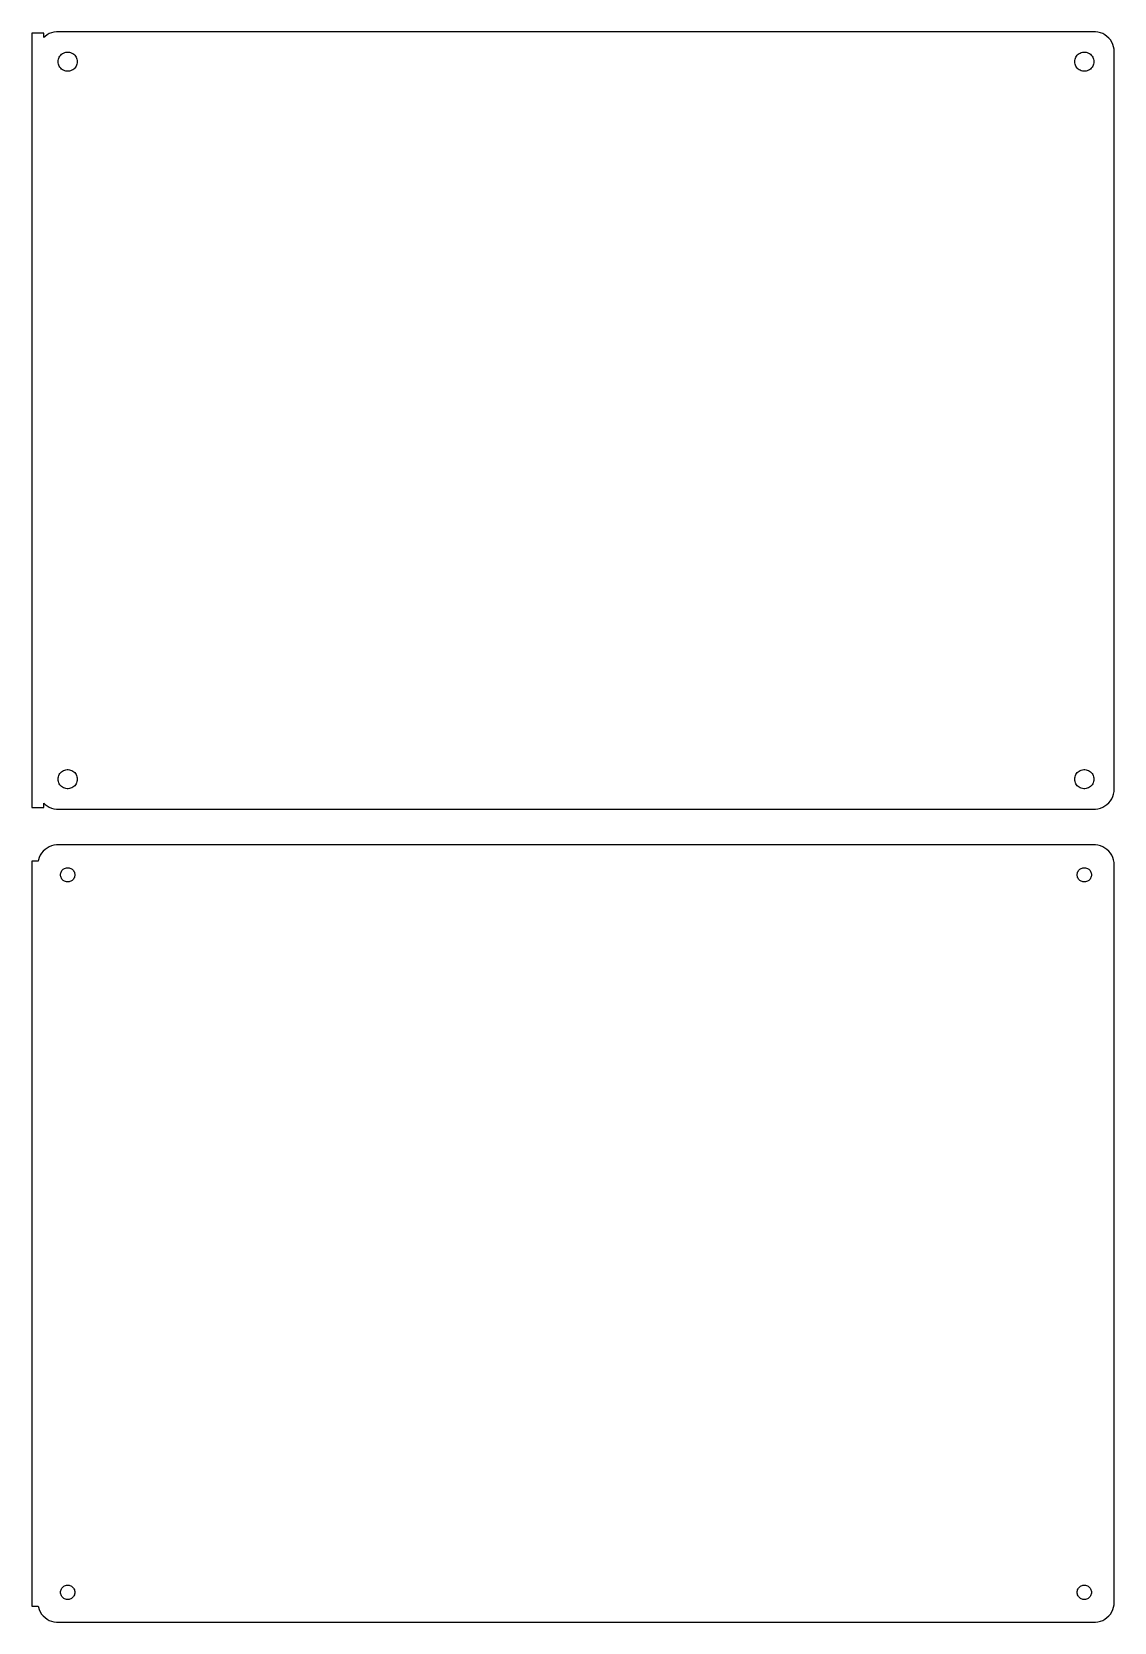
# Model space of a CAD drawing. Header units: metres. Extents: x -136 to 135, y 107 to 505.
import ezdxf

# ---------------------------------------------------------------- set-up
doc = ezdxf.new("R2010")
doc.units = ezdxf.units.M

msp = doc.modelspace()

# ---------------------------------------------------------------- linework, layer by layer
for p, q in [((-133.5, 505.115), (-136.5, 505.115)), ((-136.5, 505.115), (-136.5, 310.885)), ((-133.5, 504.059), (-133.5, 505.115)), ((-133.187, 504.353), (-133.5, 504.059)), ((-132.679, 504.722), (-133.187, 504.353)), ((-132.129, 505.024), (-132.679, 504.722)), ((-131.545, 505.255), (-132.129, 505.024)), ((-130.937, 505.411), (-131.545, 505.255)), ((-130.314, 505.49), (-130.937, 505.411)), ((130.314, 505.49), (-130.314, 505.49)), ((130.937, 505.411), (130.314, 505.49)), ((131.545, 505.255), (130.937, 505.411)), ((132.129, 505.024), (131.545, 505.255)), ((132.679, 504.722), (132.129, 505.024)), ((133.187, 504.353), (132.679, 504.722)), ((133.645, 503.923), (133.187, 504.353)), ((134.045, 503.439), (133.645, 503.923)), ((134.382, 502.909), (134.045, 503.439)), ((134.649, 502.341), (134.382, 502.909)), ((-129.825, 498.597), (-129.731, 498.883)), ((-129.731, 498.883), (-129.603, 499.156)), ((-129.603, 499.156), (-129.442, 499.411)), ((-129.442, 499.411), (-129.25, 499.643)), ((-129.25, 499.643), (-129.03, 499.849)), ((-129.03, 499.849), (-128.786, 500.026)), ((-128.786, 500.026), (-128.522, 500.172)), ((-128.522, 500.172), (-128.242, 500.283)), ((-128.242, 500.283), (-127.95, 500.357)), ((-127.95, 500.357), (-127.651, 500.395)), ((-127.651, 500.395), (-127.349, 500.395)), ((-127.349, 500.395), (-127.05, 500.357)), ((-127.05, 500.357), (-126.758, 500.283)), ((-126.758, 500.283), (-126.478, 500.172)), ((-126.478, 500.172), (-126.214, 500.026)), ((-126.214, 500.026), (-125.97, 499.849)), ((-125.97, 499.849), (-125.75, 499.643)), ((-125.75, 499.643), (-125.558, 499.411)), ((-125.558, 499.411), (-125.397, 499.156)), ((-125.397, 499.156), (-125.269, 498.883)), ((-125.269, 498.883), (-125.175, 498.597)), ((125.175, 498.597), (125.269, 498.883)), ((125.269, 498.883), (125.397, 499.156)), ((125.397, 499.156), (125.558, 499.411)), ((125.558, 499.411), (125.75, 499.643)), ((125.75, 499.643), (125.97, 499.849)), ((125.97, 499.849), (126.214, 500.026)), ((126.214, 500.026), (126.478, 500.172)), ((126.478, 500.172), (126.758, 500.283)), ((126.758, 500.283), (127.05, 500.357)), ((127.05, 500.357), (127.349, 500.395)), ((127.349, 500.395), (127.651, 500.395)), ((127.651, 500.395), (127.95, 500.357)), ((127.95, 500.357), (128.242, 500.283)), ((128.242, 500.283), (128.522, 500.172)), ((128.522, 500.172), (128.786, 500.026)), ((128.786, 500.026), (129.03, 499.849)), ((129.03, 499.849), (129.25, 499.643)), ((129.25, 499.643), (129.442, 499.411)), ((129.442, 499.411), (129.603, 499.156)), ((129.603, 499.156), (129.731, 498.883)), ((129.731, 498.883), (129.825, 498.597)), ((134.843, 501.743), (134.649, 502.341)), ((134.961, 501.127), (134.843, 501.743)), ((135, 500.5), (134.961, 501.127)), ((135, 315.5), (135, 500.5)), ((-129.9, 498), (-129.881, 498.301)), ((-129.881, 497.699), (-129.9, 498)), ((-129.881, 498.301), (-129.825, 498.597)), ((-129.825, 497.403), (-129.881, 497.699)), ((-129.731, 497.117), (-129.825, 497.403)), ((-129.603, 496.844), (-129.731, 497.117)), ((-129.442, 496.589), (-129.603, 496.844)), ((-129.25, 496.357), (-129.442, 496.589)), ((-129.03, 496.151), (-129.25, 496.357)), ((-128.786, 495.974), (-129.03, 496.151)), ((-128.522, 495.828), (-128.786, 495.974)), ((-128.242, 495.717), (-128.522, 495.828)), ((-127.95, 495.643), (-128.242, 495.717)), ((-127.651, 495.605), (-127.95, 495.643)), ((-127.349, 495.605), (-127.651, 495.605)), ((-127.05, 495.643), (-127.349, 495.605)), ((-126.758, 495.717), (-127.05, 495.643)), ((-126.478, 495.828), (-126.758, 495.717)), ((-126.214, 495.974), (-126.478, 495.828)), ((-125.97, 496.151), (-126.214, 495.974)), ((-125.75, 496.357), (-125.97, 496.151)), ((-125.558, 496.589), (-125.75, 496.357)), ((-125.397, 496.844), (-125.558, 496.589)), ((-125.269, 497.117), (-125.397, 496.844)), ((-125.175, 497.403), (-125.269, 497.117)), ((-125.175, 498.597), (-125.119, 498.301)), ((-125.119, 497.699), (-125.175, 497.403)), ((-125.119, 498.301), (-125.1, 498)), ((-125.1, 498), (-125.119, 497.699)), ((125.1, 498), (125.119, 498.301)), ((125.119, 497.699), (125.1, 498)), ((125.119, 498.301), (125.175, 498.597)), ((125.175, 497.403), (125.119, 497.699)), ((125.269, 497.117), (125.175, 497.403)), ((125.397, 496.844), (125.269, 497.117)), ((125.558, 496.589), (125.397, 496.844)), ((125.75, 496.357), (125.558, 496.589)), ((125.97, 496.151), (125.75, 496.357)), ((126.214, 495.974), (125.97, 496.151)), ((126.478, 495.828), (126.214, 495.974)), ((126.758, 495.717), (126.478, 495.828)), ((127.05, 495.643), (126.758, 495.717)), ((127.349, 495.605), (127.05, 495.643)), ((127.651, 495.605), (127.349, 495.605)), ((127.95, 495.643), (127.651, 495.605)), ((128.242, 495.717), (127.95, 495.643)), ((128.522, 495.828), (128.242, 495.717)), ((128.786, 495.974), (128.522, 495.828)), ((129.03, 496.151), (128.786, 495.974)), ((129.25, 496.357), (129.03, 496.151)), ((129.442, 496.589), (129.25, 496.357)), ((129.603, 496.844), (129.442, 496.589)), ((129.731, 497.117), (129.603, 496.844)), ((129.825, 497.403), (129.731, 497.117)), ((129.825, 498.597), (129.881, 498.301)), ((129.881, 497.699), (129.825, 497.403)), ((129.881, 498.301), (129.9, 498)), ((129.9, 498), (129.881, 497.699)), ((-129.603, 319.156), (-129.442, 319.411)), ((-129.442, 319.411), (-129.25, 319.643)), ((-129.25, 319.643), (-129.03, 319.849)), ((-129.03, 319.849), (-128.786, 320.026)), ((-128.786, 320.026), (-128.522, 320.172)), ((-128.522, 320.172), (-128.242, 320.283)), ((-128.242, 320.283), (-127.95, 320.357)), ((-127.95, 320.357), (-127.651, 320.395)), ((-127.651, 320.395), (-127.349, 320.395)), ((-127.349, 320.395), (-127.05, 320.357)), ((-127.05, 320.357), (-126.758, 320.283)), ((-126.758, 320.283), (-126.478, 320.172)), ((-126.478, 320.172), (-126.214, 320.026)), ((-126.214, 320.026), (-125.97, 319.849)), ((-125.97, 319.849), (-125.75, 319.643)), ((-125.75, 319.643), (-125.558, 319.411)), ((-125.558, 319.411), (-125.397, 319.156)), ((125.397, 319.156), (125.558, 319.411)), ((125.558, 319.411), (125.75, 319.643)), ((125.75, 319.643), (125.97, 319.849)), ((125.97, 319.849), (126.214, 320.026)), ((126.214, 320.026), (126.478, 320.172)), ((126.478, 320.172), (126.758, 320.283)), ((126.758, 320.283), (127.05, 320.357)), ((127.05, 320.357), (127.349, 320.395)), ((127.349, 320.395), (127.651, 320.395)), ((127.651, 320.395), (127.95, 320.357)), ((127.95, 320.357), (128.242, 320.283)), ((128.242, 320.283), (128.522, 320.172)), ((128.522, 320.172), (128.786, 320.026)), ((128.786, 320.026), (129.03, 319.849)), ((129.03, 319.849), (129.25, 319.643)), ((129.25, 319.643), (129.442, 319.411)), ((129.442, 319.411), (129.603, 319.156)), ((-129.9, 318), (-129.881, 318.301)), ((-129.881, 317.699), (-129.9, 318)), ((-129.881, 318.301), (-129.825, 318.597)), ((-129.825, 317.403), (-129.881, 317.699)), ((-129.825, 318.597), (-129.731, 318.883)), ((-129.731, 317.117), (-129.825, 317.403)), ((-129.731, 318.883), (-129.603, 319.156)), ((-129.603, 316.844), (-129.731, 317.117)), ((-129.442, 316.589), (-129.603, 316.844)), ((-129.25, 316.357), (-129.442, 316.589)), ((-129.03, 316.151), (-129.25, 316.357)), ((-128.786, 315.974), (-129.03, 316.151)), ((-128.522, 315.828), (-128.786, 315.974)), ((-128.242, 315.717), (-128.522, 315.828)), ((-127.95, 315.643), (-128.242, 315.717)), ((-127.651, 315.605), (-127.95, 315.643)), ((-127.349, 315.605), (-127.651, 315.605)), ((-127.05, 315.643), (-127.349, 315.605)), ((-126.758, 315.717), (-127.05, 315.643)), ((-126.478, 315.828), (-126.758, 315.717)), ((-126.214, 315.974), (-126.478, 315.828)), ((-125.97, 316.151), (-126.214, 315.974)), ((-125.75, 316.357), (-125.97, 316.151)), ((-125.558, 316.589), (-125.75, 316.357)), ((-125.397, 316.844), (-125.558, 316.589)), ((-125.397, 319.156), (-125.269, 318.883)), ((-125.269, 317.117), (-125.397, 316.844)), ((-125.269, 318.883), (-125.175, 318.597)), ((-125.175, 317.403), (-125.269, 317.117)), ((-125.175, 318.597), (-125.119, 318.301)), ((-125.119, 317.699), (-125.175, 317.403)), ((-125.119, 318.301), (-125.1, 318)), ((-125.1, 318), (-125.119, 317.699)), ((125.1, 318), (125.119, 318.301)), ((125.119, 317.699), (125.1, 318)), ((125.119, 318.301), (125.175, 318.597)), ((125.175, 317.403), (125.119, 317.699)), ((125.175, 318.597), (125.269, 318.883)), ((125.269, 317.117), (125.175, 317.403)), ((125.269, 318.883), (125.397, 319.156)), ((125.397, 316.844), (125.269, 317.117)), ((125.558, 316.589), (125.397, 316.844)), ((125.75, 316.357), (125.558, 316.589)), ((125.97, 316.151), (125.75, 316.357)), ((126.214, 315.974), (125.97, 316.151)), ((126.478, 315.828), (126.214, 315.974)), ((126.758, 315.717), (126.478, 315.828)), ((127.05, 315.643), (126.758, 315.717)), ((127.349, 315.605), (127.05, 315.643)), ((127.651, 315.605), (127.349, 315.605)), ((127.95, 315.643), (127.651, 315.605)), ((128.242, 315.717), (127.95, 315.643)), ((128.522, 315.828), (128.242, 315.717)), ((128.786, 315.974), (128.522, 315.828)), ((129.03, 316.151), (128.786, 315.974)), ((129.25, 316.357), (129.03, 316.151)), ((129.442, 316.589), (129.25, 316.357)), ((129.603, 316.844), (129.442, 316.589)), ((129.603, 319.156), (129.731, 318.883)), ((129.731, 317.117), (129.603, 316.844)), ((129.731, 318.883), (129.825, 318.597)), ((129.825, 317.403), (129.731, 317.117)), ((129.825, 318.597), (129.881, 318.301)), ((129.881, 317.699), (129.825, 317.403)), ((129.881, 318.301), (129.9, 318)), ((129.9, 318), (129.881, 317.699)), ((134.961, 314.873), (135, 315.5)), ((-133.5, 310.885), (-133.5, 311.941)), ((-133.5, 311.941), (-133.187, 311.647)), ((-133.187, 311.647), (-132.679, 311.278)), ((-132.679, 311.278), (-132.129, 310.976)), ((132.129, 310.976), (132.679, 311.278)), ((132.679, 311.278), (133.187, 311.647)), ((133.187, 311.647), (133.645, 312.077)), ((133.645, 312.077), (134.045, 312.561)), ((134.045, 312.561), (134.382, 313.091)), ((134.382, 313.091), (134.649, 313.659)), ((134.649, 313.659), (134.843, 314.257)), ((134.843, 314.257), (134.961, 314.873)), ((-136.5, 310.885), (-133.5, 310.885)), ((-132.129, 310.976), (-131.545, 310.745)), ((-131.545, 310.745), (-130.937, 310.589)), ((-130.937, 310.589), (-130.314, 310.51)), ((-130.314, 310.51), (130.314, 310.51)), ((130.314, 310.51), (130.937, 310.589)), ((130.937, 310.589), (131.545, 310.745)), ((131.545, 310.745), (132.129, 310.976)), ((-134.045, 299.439), (-134.382, 298.909)), ((-133.645, 299.923), (-134.045, 299.439)), ((-133.187, 300.353), (-133.645, 299.923)), ((-132.679, 300.722), (-133.187, 300.353)), ((-132.129, 301.024), (-132.679, 300.722)), ((-131.545, 301.255), (-132.129, 301.024)), ((-130.937, 301.411), (-131.545, 301.255)), ((-130.314, 301.49), (-130.937, 301.411)), ((130.314, 301.49), (-130.314, 301.49)), ((130.937, 301.411), (130.314, 301.49)), ((131.545, 301.255), (130.937, 301.411)), ((132.129, 301.024), (131.545, 301.255)), ((132.679, 300.722), (132.129, 301.024)), ((133.187, 300.353), (132.679, 300.722)), ((133.645, 299.923), (133.187, 300.353)), ((134.045, 299.439), (133.645, 299.923)), ((134.382, 298.909), (134.045, 299.439)), ((-134.9, 297.444), (-136.5, 297.444)), ((-136.5, 297.444), (-136.5, 110.556)), ((-134.843, 297.743), (-134.9, 297.444)), ((-134.649, 298.341), (-134.843, 297.743)), ((-134.382, 298.909), (-134.649, 298.341)), ((-128.812, 295.232), (-128.647, 295.387)), ((-128.647, 295.387), (-128.464, 295.52)), ((-128.464, 295.52), (-128.266, 295.629)), ((-128.266, 295.629), (-128.056, 295.712)), ((-128.056, 295.712), (-127.837, 295.768)), ((-127.837, 295.768), (-127.613, 295.796)), ((-127.613, 295.796), (-127.387, 295.796)), ((-127.387, 295.796), (-127.163, 295.768)), ((-127.163, 295.768), (-126.944, 295.712)), ((-126.944, 295.712), (-126.734, 295.629)), ((-126.734, 295.629), (-126.536, 295.52)), ((-126.536, 295.52), (-126.353, 295.387)), ((-126.353, 295.387), (-126.188, 295.232)), ((126.188, 295.232), (126.353, 295.387)), ((126.353, 295.387), (126.536, 295.52)), ((126.536, 295.52), (126.734, 295.629)), ((126.734, 295.629), (126.944, 295.712)), ((126.944, 295.712), (127.163, 295.768)), ((127.163, 295.768), (127.387, 295.796)), ((127.387, 295.796), (127.613, 295.796)), ((127.613, 295.796), (127.837, 295.768)), ((127.837, 295.768), (128.056, 295.712)), ((128.056, 295.712), (128.266, 295.629)), ((128.266, 295.629), (128.464, 295.52)), ((128.464, 295.52), (128.647, 295.387)), ((128.647, 295.387), (128.812, 295.232)), ((134.649, 298.341), (134.382, 298.909)), ((134.843, 297.743), (134.649, 298.341)), ((134.961, 297.127), (134.843, 297.743)), ((135, 296.5), (134.961, 297.127)), ((135, 111.5), (135, 296.5)), ((-129.3, 294), (-129.286, 294.226)), ((-129.286, 293.774), (-129.3, 294)), ((-129.286, 294.226), (-129.243, 294.448)), ((-129.243, 293.552), (-129.286, 293.774)), ((-129.243, 294.448), (-129.174, 294.663)), ((-129.174, 293.337), (-129.243, 293.552)), ((-129.174, 294.663), (-129.077, 294.867)), ((-129.077, 293.133), (-129.174, 293.337)), ((-129.077, 294.867), (-128.956, 295.058)), ((-128.956, 292.942), (-129.077, 293.133)), ((-128.956, 295.058), (-128.812, 295.232)), ((-128.812, 292.768), (-128.956, 292.942)), ((-128.647, 292.613), (-128.812, 292.768)), ((-128.464, 292.48), (-128.647, 292.613)), ((-128.266, 292.371), (-128.464, 292.48)), ((-128.056, 292.288), (-128.266, 292.371)), ((-127.837, 292.232), (-128.056, 292.288)), ((-127.613, 292.204), (-127.837, 292.232)), ((-127.387, 292.204), (-127.613, 292.204)), ((-127.163, 292.232), (-127.387, 292.204)), ((-126.944, 292.288), (-127.163, 292.232)), ((-126.734, 292.371), (-126.944, 292.288)), ((-126.536, 292.48), (-126.734, 292.371)), ((-126.353, 292.613), (-126.536, 292.48)), ((-126.188, 292.768), (-126.353, 292.613)), ((-126.188, 295.232), (-126.044, 295.058)), ((-126.044, 292.942), (-126.188, 292.768)), ((-126.044, 295.058), (-125.923, 294.867)), ((-125.923, 293.133), (-126.044, 292.942)), ((-125.923, 294.867), (-125.826, 294.663)), ((-125.826, 293.337), (-125.923, 293.133)), ((-125.826, 294.663), (-125.757, 294.448)), ((-125.757, 293.552), (-125.826, 293.337)), ((-125.757, 294.448), (-125.714, 294.226)), ((-125.714, 293.774), (-125.757, 293.552)), ((-125.714, 294.226), (-125.7, 294)), ((-125.7, 294), (-125.714, 293.774)), ((125.7, 294), (125.714, 294.226)), ((125.714, 293.774), (125.7, 294)), ((125.714, 294.226), (125.757, 294.448)), ((125.757, 293.552), (125.714, 293.774)), ((125.757, 294.448), (125.826, 294.663)), ((125.826, 293.337), (125.757, 293.552)), ((125.826, 294.663), (125.923, 294.867)), ((125.923, 293.133), (125.826, 293.337)), ((125.923, 294.867), (126.044, 295.058)), ((126.044, 292.942), (125.923, 293.133)), ((126.044, 295.058), (126.188, 295.232)), ((126.188, 292.768), (126.044, 292.942)), ((126.353, 292.613), (126.188, 292.768)), ((126.536, 292.48), (126.353, 292.613)), ((126.734, 292.371), (126.536, 292.48)), ((126.944, 292.288), (126.734, 292.371)), ((127.163, 292.232), (126.944, 292.288)), ((127.387, 292.204), (127.163, 292.232)), ((127.613, 292.204), (127.387, 292.204)), ((127.837, 292.232), (127.613, 292.204)), ((128.056, 292.288), (127.837, 292.232)), ((128.266, 292.371), (128.056, 292.288)), ((128.464, 292.48), (128.266, 292.371)), ((128.647, 292.613), (128.464, 292.48)), ((128.812, 292.768), (128.647, 292.613)), ((128.812, 295.232), (128.956, 295.058)), ((128.956, 292.942), (128.812, 292.768)), ((128.956, 295.058), (129.077, 294.867)), ((129.077, 293.133), (128.956, 292.942)), ((129.077, 294.867), (129.174, 294.663)), ((129.174, 293.337), (129.077, 293.133)), ((129.174, 294.663), (129.243, 294.448)), ((129.243, 293.552), (129.174, 293.337)), ((129.243, 294.448), (129.286, 294.226)), ((129.286, 293.774), (129.243, 293.552)), ((129.286, 294.226), (129.3, 294)), ((129.3, 294), (129.286, 293.774)), ((-128.266, 115.629), (-128.056, 115.712)), ((-128.056, 115.712), (-127.837, 115.768)), ((-127.837, 115.768), (-127.613, 115.796)), ((-127.613, 115.796), (-127.387, 115.796)), ((-127.387, 115.796), (-127.163, 115.768)), ((-127.163, 115.768), (-126.944, 115.712)), ((-126.944, 115.712), (-126.734, 115.629)), ((126.734, 115.629), (126.944, 115.712)), ((126.944, 115.712), (127.163, 115.768)), ((127.163, 115.768), (127.387, 115.796)), ((127.387, 115.796), (127.613, 115.796)), ((127.613, 115.796), (127.837, 115.768)), ((127.837, 115.768), (128.056, 115.712)), ((128.056, 115.712), (128.266, 115.629)), ((-129.3, 114), (-129.286, 114.226)), ((-129.286, 113.774), (-129.3, 114)), ((-129.286, 114.226), (-129.243, 114.448)), ((-129.243, 113.552), (-129.286, 113.774)), ((-129.243, 114.448), (-129.174, 114.663)), ((-129.174, 113.337), (-129.243, 113.552)), ((-129.174, 114.663), (-129.077, 114.867)), ((-129.077, 113.133), (-129.174, 113.337)), ((-129.077, 114.867), (-128.956, 115.058)), ((-128.956, 112.942), (-129.077, 113.133)), ((-128.956, 115.058), (-128.812, 115.232)), ((-128.812, 112.768), (-128.956, 112.942)), ((-128.812, 115.232), (-128.647, 115.387)), ((-128.647, 112.613), (-128.812, 112.768)), ((-128.647, 115.387), (-128.464, 115.52)), ((-128.464, 112.48), (-128.647, 112.613)), ((-128.464, 115.52), (-128.266, 115.629)), ((-128.266, 112.371), (-128.464, 112.48)), ((-128.056, 112.288), (-128.266, 112.371)), ((-127.837, 112.232), (-128.056, 112.288)), ((-127.613, 112.204), (-127.837, 112.232)), ((-127.387, 112.204), (-127.613, 112.204)), ((-127.163, 112.232), (-127.387, 112.204)), ((-126.944, 112.288), (-127.163, 112.232)), ((-126.734, 112.371), (-126.944, 112.288)), ((-126.734, 115.629), (-126.536, 115.52)), ((-126.536, 112.48), (-126.734, 112.371)), ((-126.536, 115.52), (-126.353, 115.387)), ((-126.353, 112.613), (-126.536, 112.48)), ((-126.353, 115.387), (-126.188, 115.232)), ((-126.188, 112.768), (-126.353, 112.613)), ((-126.188, 115.232), (-126.044, 115.058)), ((-126.044, 112.942), (-126.188, 112.768)), ((-126.044, 115.058), (-125.923, 114.867)), ((-125.923, 113.133), (-126.044, 112.942)), ((-125.923, 114.867), (-125.826, 114.663)), ((-125.826, 113.337), (-125.923, 113.133)), ((-125.826, 114.663), (-125.757, 114.448)), ((-125.757, 113.552), (-125.826, 113.337)), ((-125.757, 114.448), (-125.714, 114.226)), ((-125.714, 113.774), (-125.757, 113.552)), ((-125.714, 114.226), (-125.7, 114)), ((-125.7, 114), (-125.714, 113.774)), ((125.7, 114), (125.714, 114.226)), ((125.714, 113.774), (125.7, 114)), ((125.714, 114.226), (125.757, 114.448)), ((125.757, 113.552), (125.714, 113.774)), ((125.757, 114.448), (125.826, 114.663)), ((125.826, 113.337), (125.757, 113.552)), ((125.826, 114.663), (125.923, 114.867)), ((125.923, 113.133), (125.826, 113.337)), ((125.923, 114.867), (126.044, 115.058)), ((126.044, 112.942), (125.923, 113.133)), ((126.044, 115.058), (126.188, 115.232)), ((126.188, 112.768), (126.044, 112.942)), ((126.188, 115.232), (126.353, 115.387)), ((126.353, 112.613), (126.188, 112.768)), ((126.353, 115.387), (126.536, 115.52)), ((126.536, 112.48), (126.353, 112.613)), ((126.536, 115.52), (126.734, 115.629)), ((126.734, 112.371), (126.536, 112.48)), ((126.944, 112.288), (126.734, 112.371)), ((127.163, 112.232), (126.944, 112.288)), ((127.387, 112.204), (127.163, 112.232)), ((127.613, 112.204), (127.387, 112.204)), ((127.837, 112.232), (127.613, 112.204)), ((128.056, 112.288), (127.837, 112.232)), ((128.266, 112.371), (128.056, 112.288)), ((128.266, 115.629), (128.464, 115.52)), ((128.464, 112.48), (128.266, 112.371)), ((128.464, 115.52), (128.647, 115.387)), ((128.647, 112.613), (128.464, 112.48)), ((128.647, 115.387), (128.812, 115.232)), ((128.812, 112.768), (128.647, 112.613)), ((128.812, 115.232), (128.956, 115.058)), ((128.956, 112.942), (128.812, 112.768)), ((128.956, 115.058), (129.077, 114.867)), ((129.077, 113.133), (128.956, 112.942)), ((129.077, 114.867), (129.174, 114.663)), ((129.174, 113.337), (129.077, 113.133)), ((129.174, 114.663), (129.243, 114.448)), ((129.243, 113.552), (129.174, 113.337)), ((129.243, 114.448), (129.286, 114.226)), ((129.286, 113.774), (129.243, 113.552)), ((129.286, 114.226), (129.3, 114)), ((129.3, 114), (129.286, 113.774)), ((-136.5, 110.556), (-134.9, 110.556)), ((-134.9, 110.556), (-134.843, 110.257)), ((-134.843, 110.257), (-134.649, 109.659)), ((-134.649, 109.659), (-134.382, 109.091)), ((-134.382, 109.091), (-134.045, 108.561)), ((-134.045, 108.561), (-133.645, 108.077)), ((-133.645, 108.077), (-133.187, 107.647)), ((133.187, 107.647), (133.645, 108.077)), ((133.645, 108.077), (134.045, 108.561)), ((134.045, 108.561), (134.382, 109.091)), ((134.382, 109.091), (134.649, 109.659)), ((134.649, 109.659), (134.843, 110.257)), ((134.843, 110.257), (134.961, 110.873)), ((134.961, 110.873), (135, 111.5)), ((-133.187, 107.647), (-132.679, 107.278)), ((-132.679, 107.278), (-132.129, 106.976)), ((-132.129, 106.976), (-131.545, 106.745)), ((-131.545, 106.745), (-130.937, 106.589)), ((-130.937, 106.589), (-130.314, 106.51)), ((-130.314, 106.51), (130.314, 106.51)), ((130.314, 106.51), (130.937, 106.589)), ((130.937, 106.589), (131.545, 106.745)), ((131.545, 106.745), (132.129, 106.976)), ((132.129, 106.976), (132.679, 107.278)), ((132.679, 107.278), (133.187, 107.647))]:
    msp.add_line(p, q)

doc.saveas('drawing.dxf')
